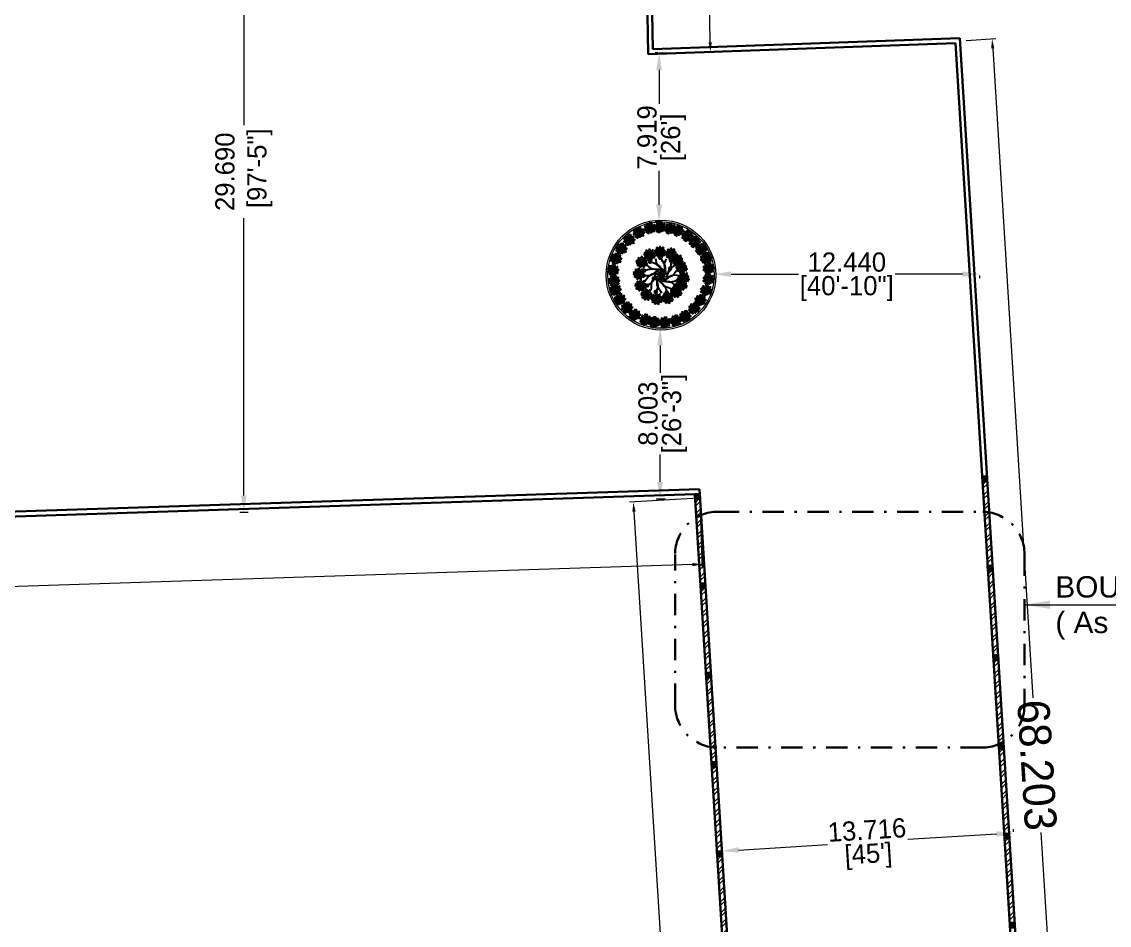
# Model space of a CAD drawing. Header units: millimetres. Extents: x 3614 to 12428, y -844 to 6844.
# Drawn here: x 5258.6 to 5309.6, y -441.7 to -399.3 of the extents above; entities that cross this region are included whole.
import ezdxf

# ---------------------------------------------------------------- set-up
doc = ezdxf.new("R2010")
doc.units = ezdxf.units.MM
doc.header["$LTSCALE"] = 40
doc.header["$MEASUREMENT"] = 0
doc.header["$PDMODE"] = 32
doc.header["$PDSIZE"] = 0.02
doc.linetypes.add('DASHDOT', pattern=[1, 0.5, -0.25, 0, -0.25])
doc.layers.get('0').update_dxf_attribs({"linetype": 'CONTINUOUS', "lineweight": 20})
doc.layers.get('Defpoints').update_dxf_attribs({"linetype": 'CONTINUOUS', "lineweight": 20})
for name, color, linetype, lineweight in [('Arrow', 1, 'CONTINUOUS', 18), ('Column', 252, 'CONTINUOUS', 30), ('Column Hatch', 253, 'CONTINUOUS', 13), ('Dim', 220, 'CONTINUOUS', 15), ('Hatch', 42, 'CONTINUOUS', 15), ('LINE', 22, 'CONTINUOUS', 13), ('Property Line', 1, 'CONTINUOUS', 30), ('TREE', 64, 'CONTINUOUS', 13), ('Window-Wall', 7, 'CONTINUOUS', 18)]:
    doc.layers.add(name, color=color, linetype=linetype, lineweight=lineweight)
doc.styles.add('L120', font='simplex.shx', dxfattribs={"height": 1})
doc.styles.get("Standard").update_dxf_attribs({"font": 'txt.shx', "height": 0.03937})
doc.styles.add('Tabrej', font='GOTHIC.TTF')
doc.dimstyles.new('DIMEN', dxfattribs={"dimtxt": 0.2, "dimasz": 0.25, "dimexe": 0.18, "dimexo": 0.0625, "dimgap": 0.09, "dimtad": 0, "dimdec": 3, "dimzin": 0, "dimdsep": 46, "dimtxsty": 'Tabrej', "dimcen": 0, "dimclrd": 256, "dimclre": 256, "dimclrt": 7, "dimadec": 0, "dimazin": 0, "dimtfac": 1, "dimtdec": 3, "dimtofl": 0, "dimtmove": 0, "dimatfit": 1, "dimfxl": 0, "dimtolj": 1, "dimtzin": 0, "dimlwd": -1, "dimlwe": -1, "dimarcsym": 0})
doc.dimstyles.get("Standard").update_dxf_attribs({"dimtxt": 0.18, "dimasz": 0.18, "dimexe": 0.18, "dimexo": 0.0625, "dimgap": 0.09, "dimtad": 0, "dimtih": 1, "dimtoh": 1, "dimdec": 4, "dimzin": 0, "dimdsep": 46, "dimtxsty": 'Standard', "dimcen": 0.09, "dimadec": 0, "dimazin": 0, "dimtfac": 1, "dimtdec": 4, "dimtofl": 0, "dimtmove": 0, "dimatfit": 3, "dimfxl": 0, "dimtolj": 1, "dimtzin": 0, "dimarcsym": 0})
doc.dimstyles.new('Tabrej', dxfattribs={"dimtxt": 0.5, "dimasz": 0.45, "dimexe": 0.18, "dimexo": 0.0625, "dimgap": 0.09, "dimtad": 0, "dimdec": 3, "dimzin": 0, "dimdsep": 46, "dimtxsty": 'Tabrej', "dimcen": 0, "dimclrd": 256, "dimclre": 256, "dimclrt": 7, "dimaunit": 1, "dimadec": 3, "dimazin": 0, "dimtfac": 1, "dimtdec": 3, "dimtofl": 0, "dimtmove": 0, "dimatfit": 3, "dimfxl": 0, "dimtolj": 1, "dimtzin": 0, "dimlwd": -1, "dimlwe": -1, "dimarcsym": 0})

# ---------------------------------------------------------------- blocks, each defined once
blk = doc.blocks.new('*D29')
at = {"layer": 'Defpoints', "color": 0, "ltscale": 0.05, "transparency": 16777216}
for p in [(5285.77, -234.386), (5288.44, -400.791), (5290.906, -400.752)]:
    blk.add_point(p, dxfattribs=at)
at = {"layer": 'Dim', "ltscale": 0.05, "transparency": 16777216}
for p, q in [((5285.833, -234.385), (5288.416, -234.344)), ((5288.243, -234.797), (5289.512, -313.893)), ((5290.899, -400.302), (5289.63, -321.206)), ((5288.503, -400.79), (5291.086, -400.749))]:
    blk.add_line(p, q, dxfattribs=at)
for points in [[(5288.318, -234.796), (5288.168, -234.798), (5288.236, -234.347)], [(5290.974, -400.301), (5290.824, -400.303), (5290.906, -400.752)]]:
    blk.add_solid(points, dxfattribs=at)
at = {"layer": 'Dim', "color": 7, "lineweight": 35, "ltscale": 0.05, "transparency": 16777216, "insert": (5289.571, -317.549), "char_height": 1.5, "attachment_point": 5, "rotation": 270.9192, "style": 'Tabrej'}
blk.add_mtext('\\A1;166.426', dxfattribs=at)
blk = doc.blocks.new('*D31')
at = {"layer": 'Defpoints', "color": 0, "ltscale": 0.05, "transparency": 16777216}
for p in [(5290.41, -421.649), (5207.223, -424.36), (5290.512, -424.756)]:
    blk.add_point(p, dxfattribs=at)
at = {"layer": 'Dim', "ltscale": 0.05, "transparency": 16777216}
for p, q in [((5290.412, -421.711), (5290.517, -424.936)), ((5207.225, -424.422), (5207.33, -427.647)), ((5290.062, -424.771), (5250.043, -426.075)), ((5207.774, -427.453), (5247.792, -426.149))]:
    blk.add_line(p, q, dxfattribs=at)
for points in [[(5290.059, -424.696), (5290.064, -424.846), (5290.512, -424.756)], [(5207.771, -427.378), (5207.776, -427.528), (5207.324, -427.467)]]:
    blk.add_solid(points, dxfattribs=at)
at = {"layer": 'Dim', "color": 7, "ltscale": 0.05, "transparency": 16777216, "insert": (5248.918, -426.112), "char_height": 0.5, "attachment_point": 5, "rotation": 1.8665, "style": 'Tabrej'}
blk.add_mtext('\\A1;83.232', dxfattribs=at)
blk = doc.blocks.new('*D32')
at = {"layer": 'Defpoints', "color": 0, "ltscale": 0.05, "transparency": 16777216}
for p in [(5302.83, -400.21), (5307.032, -468.284), (5308.311, -468.205)]:
    blk.add_point(p, dxfattribs=at)
at = {"layer": 'Dim', "ltscale": 0.05, "transparency": 16777216}
for p, q in [((5302.893, -400.206), (5304.29, -400.12)), ((5304.138, -400.58), (5306.016, -431.012)), ((5308.284, -467.756), (5306.406, -437.324)), ((5307.094, -468.28), (5308.491, -468.194))]:
    blk.add_line(p, q, dxfattribs=at)
for points in [[(5304.213, -400.576), (5304.063, -400.585), (5304.11, -400.131)], [(5308.359, -467.751), (5308.209, -467.76), (5308.311, -468.205)]]:
    blk.add_solid(points, dxfattribs=at)
at = {"layer": 'Dim', "color": 7, "lineweight": 35, "ltscale": 0.05, "transparency": 16777216, "insert": (5306.211, -434.168), "char_height": 1.5, "attachment_point": 5, "rotation": 273.5315, "style": 'Tabrej'}
blk.add_mtext('\\A1;68.203', dxfattribs=at)
blk = doc.blocks.new('*D33')
at = {"layer": 'Defpoints', "color": 0, "ltscale": 0.05, "transparency": 16777216}
for p in [(5290.41, -421.649), (5290.227, -469.321), (5293.342, -469.129)]:
    blk.add_point(p, dxfattribs=at)
at = {"layer": 'Dim', "ltscale": 0.05, "transparency": 16777216}
for p, q in [((5290.348, -421.652), (5287.116, -421.852)), ((5287.324, -422.29), (5288.576, -442.579)), ((5290.2, -468.872), (5288.947, -448.583)), ((5293.279, -469.133), (5290.048, -469.332))]:
    blk.add_line(p, q, dxfattribs=at)
for points in [[(5287.399, -422.285), (5287.249, -422.295), (5287.296, -421.841)], [(5290.275, -468.867), (5290.125, -468.877), (5290.227, -469.321)]]:
    blk.add_solid(points, dxfattribs=at)
at = {"layer": 'Dim', "color": 7, "lineweight": 35, "ltscale": 0.05, "transparency": 16777216, "insert": (5288.762, -445.581), "char_height": 1.5, "attachment_point": 5, "rotation": 273.5328, "style": 'Tabrej'}
blk.add_mtext('\\A1;47.571', dxfattribs=at)
blk = doc.blocks.new('*D34')
at = {"layer": 'Defpoints', "color": 0, "ltscale": 0.05, "transparency": 16777216}
for p in [(5305.122, -437.351), (5305.122, -437.351), (5291.432, -438.196)]:
    blk.add_point(p, dxfattribs=at)
at = {"layer": 'Dim', "ltscale": 0.05, "transparency": 16777216}
for p, q in [((5305.118, -437.288), (5305.111, -437.171)), ((5304.323, -437.4), (5300.156, -437.657)), ((5291.428, -438.134), (5291.421, -438.016)), ((5292.23, -438.147), (5296.397, -437.889))]:
    blk.add_line(p, q, dxfattribs=at)
for points in [[(5304.315, -437.267), (5304.332, -437.533), (5305.122, -437.351)], [(5292.222, -438.014), (5292.239, -438.28), (5291.432, -438.196)]]:
    blk.add_solid(points, dxfattribs=at)
at = {"layer": 'Dim', "color": 7, "ltscale": 0.05, "transparency": 16777216, "char_height": 0.9, "attachment_point": 5, "rotation": 3.5328, "style": 'Tabrej'}
for s, insert in [('\\A1;13.716', (5298.242, -437.212)), ("\\A1;[45']", (5298.318, -438.445))]:
    blk.add_mtext(s, dxfattribs=dict(at, insert=insert))
blk = doc.blocks.new('*D35')
at = {"layer": 'Defpoints', "color": 0, "ltscale": 0.05, "transparency": 16777216}
for p in [(5288.583, -413.697), (5288.55, -421.7), (5288.847, -421.7)]:
    blk.add_point(p, dxfattribs=at)
at = {"layer": 'Dim', "ltscale": 0.05, "transparency": 16777216}
for p, q in [((5288.521, -413.697), (5288.37, -413.697)), ((5288.55, -414.497), (5288.55, -415.779)), ((5288.55, -420.9), (5288.55, -419.618)), ((5288.784, -421.7), (5288.37, -421.7))]:
    blk.add_line(p, q, dxfattribs=at)
for points in [[(5288.416, -414.497), (5288.683, -414.497), (5288.55, -413.697)], [(5288.416, -420.9), (5288.683, -420.9), (5288.55, -421.7)]]:
    blk.add_solid(points, dxfattribs=at)
at = {"layer": 'Dim', "color": 7, "ltscale": 0.05, "transparency": 16777216, "char_height": 0.9, "attachment_point": 5, "rotation": 90, "style": 'Tabrej'}
for s, insert in [('\\A1;8.003', (5287.987, -417.698)), ('\\A1;[26\'-3"]\\P', (5289.223, -417.698))]:
    blk.add_mtext(s, dxfattribs=dict(at, insert=insert))
blk = doc.blocks.new('*D36')
at = {"layer": 'Defpoints', "color": 0, "ltscale": 0.05, "transparency": 16777216}
for p in [(5288.503, -400.79), (5288.503, -400.79), (5288.59, -408.71)]:
    blk.add_point(p, dxfattribs=at)
at = {"layer": 'Dim', "ltscale": 0.05, "transparency": 16777216}
for p, q in [((5288.44, -400.79), (5288.323, -400.79)), ((5288.503, -401.59), (5288.503, -403.182)), ((5288.503, -407.91), (5288.503, -406.318)), ((5288.527, -408.71), (5288.323, -408.71))]:
    blk.add_line(p, q, dxfattribs=at)
for points in [[(5288.369, -401.59), (5288.636, -401.59), (5288.503, -400.79)], [(5288.369, -407.91), (5288.636, -407.91), (5288.503, -408.71)]]:
    blk.add_solid(points, dxfattribs=at)
at = {"layer": 'Dim', "color": 7, "ltscale": 0.05, "transparency": 16777216, "char_height": 0.9, "attachment_point": 5, "rotation": 90, "style": 'Tabrej'}
for s, insert in [('\\A1;7.919', (5287.94, -404.75)), ("\\A1;[26']\\P", (5289.176, -404.75))]:
    blk.add_mtext(s, dxfattribs=dict(at, insert=insert))
blk = doc.blocks.new('*D37')
at = {"layer": 'Defpoints', "color": 0, "ltscale": 0.05, "transparency": 16777216}
for p in [(5291.078, -411.162), (5303.519, -411.162), (5303.519, -411.162)]:
    blk.add_point(p, dxfattribs=at)
at = {"layer": 'Dim', "ltscale": 0.05, "transparency": 16777216}
for p, q in [((5291.078, -411.224), (5291.078, -411.342)), ((5291.878, -411.162), (5295.032, -411.162)), ((5302.719, -411.162), (5299.565, -411.162)), ((5303.519, -411.224), (5303.519, -411.342))]:
    blk.add_line(p, q, dxfattribs=at)
for points in [[(5291.878, -411.029), (5291.878, -411.295), (5291.078, -411.162)], [(5302.719, -411.029), (5302.719, -411.295), (5303.519, -411.162)]]:
    blk.add_solid(points, dxfattribs=at)
at = {"layer": 'Dim', "color": 7, "ltscale": 0.05, "transparency": 16777216, "char_height": 0.9, "attachment_point": 5, "style": 'Tabrej'}
for s, insert in [('\\A1;12.440', (5297.299, -410.599)), ('\\A1;[40\'-10"]\\P', (5297.299, -411.835))]:
    blk.add_mtext(s, dxfattribs=dict(at, insert=insert))
blk = doc.blocks.new('*D50')
at = {"layer": 'Defpoints', "color": 0, "ltscale": 0.05, "transparency": 16777216}
for p in [(5269.176, -392.647), (5269.037, -422.337), (5269.301, -422.337)]:
    blk.add_point(p, dxfattribs=at)
at = {"layer": 'Dim', "ltscale": 0.05, "transparency": 16777216}
for p, q in [((5269.113, -392.647), (5268.857, -392.647)), ((5269.037, -393.447), (5269.037, -404.18)), ((5269.037, -421.537), (5269.037, -408.544)), ((5269.239, -422.337), (5268.857, -422.337))]:
    blk.add_line(p, q, dxfattribs=at)
for points in [[(5268.903, -393.447), (5269.17, -393.447), (5269.037, -392.647)], [(5268.903, -421.537), (5269.17, -421.537), (5269.037, -422.337)]]:
    blk.add_solid(points, dxfattribs=at)
at = {"layer": 'Dim', "color": 7, "ltscale": 0.05, "transparency": 16777216, "insert": (5269.037, -406.362), "char_height": 0.9, "attachment_point": 5, "rotation": 90, "style": 'Tabrej'}
blk.add_mtext('\\A1;29.690\\P [97\'-5"]', dxfattribs=at)
blk = doc.blocks.new('PLANTDF')
at = {"color": 1, "lineweight": -3}
for centre, start, end in [((9522.985, -929.88), 254.6787, 318.5073), ((9522.982, -929.985), 38.6787, 102.5073), ((9523.005, -929.988), 62.6787, 126.5073), ((9522.965, -929.891), 278.6787, 342.5073), ((9523.008, -929.878), 230.6787, 294.5073), ((9522.963, -929.973), 14.6787, 78.5073), ((9523.027, -929.982), 86.6787, 150.5073), ((9523.03, -929.886), 206.6787, 270.5073), ((9522.951, -929.909), 302.6787, 6.5073), ((9522.95, -929.954), 350.6787, 54.5073), ((9523.045, -929.967), 110.6787, 174.5073), ((9523.046, -929.901), 182.6787, 246.5073), ((9522.945, -929.932), 326.6787, 30.5073), ((9523.055, -929.946), 134.6787, 198.5073), ((9523.055, -929.923), 158.6787, 222.5073), ((9523.174, -929.826), 254.6787, 318.5073), ((9523.171, -929.931), 38.6787, 102.5073), ((9523.194, -929.934), 62.6787, 126.5073), ((9523.154, -929.837), 278.6787, 342.5073), ((9523.197, -929.824), 230.6787, 294.5073), ((9523.152, -929.919), 14.6787, 78.5073), ((9523.216, -929.928), 86.6787, 150.5073), ((9523.219, -929.832), 206.6787, 270.5073), ((9523.14, -929.855), 302.6787, 6.5073), ((9523.139, -929.9), 350.6787, 54.5073), ((9523.234, -929.913), 110.6787, 174.5073), ((9523.235, -929.848), 182.6787, 246.5073), ((9523.134, -929.878), 326.6787, 30.5073), ((9523.244, -929.892), 134.6787, 198.5073), ((9523.244, -929.869), 158.6787, 222.5073), ((9523.361, -929.891), 254.6787, 318.5073), ((9523.359, -929.996), 38.6787, 102.5073), ((9523.341, -929.902), 278.6787, 342.5073), ((9523.384, -929.889), 230.6787, 294.5073), ((9523.382, -929.999), 62.6787, 126.5073), ((9523.339, -929.984), 14.6787, 78.5073), ((9523.404, -929.993), 86.6787, 150.5073), ((9523.406, -929.897), 206.6787, 270.5073), ((9523.327, -929.92), 302.6787, 6.5073), ((9523.326, -929.965), 350.6787, 54.5073), ((9523.421, -929.978), 110.6787, 174.5073), ((9523.423, -929.913), 182.6787, 246.5073), ((9523.322, -929.943), 326.6787, 30.5073), ((9523.432, -929.934), 158.6787, 222.5073), ((9523.431, -929.957), 134.6787, 198.5073), ((9522.852, -930.118), 254.6787, 318.5073), ((9522.831, -930.129), 278.6787, 342.5073), ((9522.829, -930.212), 14.6787, 78.5073), ((9522.817, -930.147), 302.6787, 6.5073), ((9522.896, -930.124), 206.6787, 270.5073), ((9522.816, -930.193), 350.6787, 54.5073), ((9522.866, -930.032), 254.6787, 318.5073), ((9522.864, -930.137), 38.6787, 102.5073), ((9522.889, -930.03), 230.6787, 294.5073), ((9522.887, -930.14), 62.6787, 126.5073), ((9522.846, -930.043), 278.6787, 342.5073), ((9522.844, -930.125), 14.6787, 78.5073), ((9522.912, -930.205), 110.6787, 174.5073), ((9522.812, -930.17), 326.6787, 30.5073), ((9522.913, -930.14), 182.6787, 246.5073), ((9522.909, -930.134), 86.6787, 150.5073), ((9522.832, -930.061), 302.6787, 6.5073), ((9522.911, -930.038), 206.6787, 270.5073), ((9522.831, -930.106), 350.6787, 54.5073), ((9522.921, -930.184), 134.6787, 198.5073), ((9522.922, -930.161), 158.6787, 222.5073), ((9522.926, -930.119), 110.6787, 174.5073), ((9522.827, -930.084), 326.6787, 30.5073), ((9522.928, -930.053), 182.6787, 246.5073), ((9522.937, -930.075), 158.6787, 222.5073), ((9522.936, -930.098), 134.6787, 198.5073), ((9523.337, -930.031), 254.6787, 318.5073), ((9523.334, -930.136), 38.6787, 102.5073), ((9523.36, -930.029), 230.6787, 294.5073), ((9523.357, -930.139), 62.6787, 126.5073), ((9523.316, -930.042), 278.6787, 342.5073), ((9523.314, -930.124), 14.6787, 78.5073), ((9523.379, -930.133), 86.6787, 150.5073), ((9523.302, -930.06), 302.6787, 6.5073), ((9523.381, -930.037), 206.6787, 270.5073), ((9523.301, -930.105), 350.6787, 54.5073), ((9523.397, -930.118), 110.6787, 174.5073), ((9523.297, -930.083), 326.6787, 30.5073), ((9523.398, -930.053), 182.6787, 246.5073), ((9523.406, -930.097), 134.6787, 198.5073), ((9523.407, -930.074), 158.6787, 222.5073), ((9522.849, -930.224), 38.6787, 102.5073), ((9522.875, -930.116), 230.6787, 294.5073), ((9522.872, -930.227), 62.6787, 126.5073), ((9522.894, -930.22), 86.6787, 150.5073), ((9522.899, -930.303), 254.6787, 318.5073), ((9522.922, -930.301), 230.6787, 294.5073), ((9522.878, -930.314), 278.6787, 342.5073), ((9522.876, -930.396), 14.6787, 78.5073), ((9522.941, -930.405), 86.6787, 150.5073), ((9522.864, -930.332), 302.6787, 6.5073), ((9522.943, -930.309), 206.6787, 270.5073), ((9522.863, -930.377), 350.6787, 54.5073), ((9522.959, -930.39), 110.6787, 174.5073), ((9522.96, -930.325), 182.6787, 246.5073), ((9522.859, -930.355), 326.6787, 30.5073), ((9522.968, -930.369), 134.6787, 198.5073), ((9522.969, -930.346), 158.6787, 222.5073), ((9523.028, -930.188), 254.6787, 318.5073), ((9523.026, -930.294), 38.6787, 102.5073), ((9523.048, -930.297), 62.6787, 126.5073), ((9523.008, -930.199), 278.6787, 342.5073), ((9523.051, -930.186), 230.6787, 294.5073), ((9523.006, -930.282), 14.6787, 78.5073), ((9523.071, -930.29), 86.6787, 150.5073), ((9523.073, -930.194), 206.6787, 270.5073), ((9522.994, -930.218), 302.6787, 6.5073), ((9522.993, -930.263), 350.6787, 54.5073), ((9523.088, -930.275), 110.6787, 174.5073), ((9523.09, -930.21), 182.6787, 246.5073), ((9522.989, -930.24), 326.6787, 30.5073), ((9523.098, -930.254), 134.6787, 198.5073), ((9523.099, -930.231), 158.6787, 222.5073), ((9523.461, -930.253), 254.6787, 318.5073), ((9523.458, -930.359), 38.6787, 102.5073), ((9523.481, -930.362), 62.6787, 126.5073), ((9523.441, -930.264), 278.6787, 342.5073), ((9523.484, -930.251), 230.6787, 294.5073), ((9523.438, -930.347), 14.6787, 78.5073), ((9523.503, -930.355), 86.6787, 150.5073), ((9523.426, -930.282), 302.6787, 6.5073), ((9523.506, -930.259), 206.6787, 270.5073), ((9523.425, -930.328), 350.6787, 54.5073), ((9523.521, -930.34), 110.6787, 174.5073), ((9523.522, -930.275), 182.6787, 246.5073), ((9523.421, -930.305), 326.6787, 30.5073), ((9523.531, -930.319), 134.6787, 198.5073), ((9522.896, -930.408), 38.6787, 102.5073), ((9522.919, -930.411), 62.6787, 126.5073), ((9523.045, -930.429), 254.6787, 318.5073), ((9523.042, -930.534), 38.6787, 102.5073), ((9523.068, -930.427), 230.6787, 294.5073), ((9523.065, -930.537), 62.6787, 126.5073), ((9523.024, -930.44), 278.6787, 342.5073), ((9523.022, -930.522), 14.6787, 78.5073), ((9523.087, -930.53), 86.6787, 150.5073), ((9523.01, -930.458), 302.6787, 6.5073), ((9523.089, -930.434), 206.6787, 270.5073), ((9523.009, -930.503), 350.6787, 54.5073), ((9523.105, -930.515), 110.6787, 174.5073), ((9523.005, -930.48), 326.6787, 30.5073), ((9523.106, -930.45), 182.6787, 246.5073), ((9523.115, -930.472), 158.6787, 222.5073), ((9523.114, -930.495), 134.6787, 198.5073), ((9523.242, -930.453), 254.6787, 318.5073), ((9523.239, -930.559), 38.6787, 102.5073), ((9523.265, -930.451), 230.6787, 294.5073), ((9523.262, -930.562), 62.6787, 126.5073), ((9523.221, -930.464), 278.6787, 342.5073), ((9523.219, -930.547), 14.6787, 78.5073), ((9523.284, -930.555), 86.6787, 150.5073), ((9523.207, -930.482), 302.6787, 6.5073), ((9523.286, -930.459), 206.6787, 270.5073), ((9523.206, -930.528), 350.6787, 54.5073), ((9523.302, -930.54), 110.6787, 174.5073), ((9523.202, -930.505), 326.6787, 30.5073), ((9523.303, -930.475), 182.6787, 246.5073), ((9523.311, -930.519), 134.6787, 198.5073), ((9523.312, -930.496), 158.6787, 222.5073), ((9523.401, -930.344), 254.6787, 318.5073), ((9523.399, -930.45), 38.6787, 102.5073), ((9523.421, -930.453), 62.6787, 126.5073), ((9523.381, -930.356), 278.6787, 342.5073), ((9523.424, -930.343), 230.6787, 294.5073), ((9523.379, -930.438), 14.6787, 78.5073), ((9523.444, -930.446), 86.6787, 150.5073), ((9523.446, -930.35), 206.6787, 270.5073), ((9523.367, -930.374), 302.6787, 6.5073), ((9523.366, -930.419), 350.6787, 54.5073), ((9523.461, -930.431), 110.6787, 174.5073), ((9523.463, -930.366), 182.6787, 246.5073), ((9523.362, -930.396), 326.6787, 30.5073), ((9523.472, -930.387), 158.6787, 222.5073), ((9523.471, -930.411), 134.6787, 198.5073)]:
    blk.add_arc(centre, 0.0555, start, end, dxfattribs=at)
at = {"color": 64, "lineweight": -3}
for points in [[(9522.985, -930.444), (9523.079, -930.217), (9523.27, -930.156), (9523.254, -930.02), (9523.301, -929.907)], [(9523.004, -929.93), (9523.19, -930.091), (9523.19, -930.291), (9523.324, -930.318), (9523.417, -930.398)], [(9523.377, -929.944), (9523.282, -930.171), (9523.092, -930.233), (9523.108, -930.368), (9523.06, -930.482)], [(9523.169, -930.512), (9523.112, -930.273), (9523.23, -930.111), (9523.138, -930.011), (9523.109, -929.891)], [(9523.193, -929.877), (9523.249, -930.116), (9523.132, -930.278), (9523.224, -930.378), (9523.252, -930.498)], [(9523.479, -930.304), (9523.234, -930.284), (9523.116, -930.122), (9522.993, -930.179), (9522.87, -930.169)], [(9522.875, -930.281), (9523.085, -930.153), (9523.276, -930.215), (9523.342, -930.097), (9523.447, -930.033)], [(9522.882, -930.085), (9523.128, -930.105), (9523.245, -930.267), (9523.369, -930.21), (9523.491, -930.22)], [(9523.487, -930.107), (9523.277, -930.235), (9523.086, -930.173), (9523.02, -930.292), (9522.914, -930.356)], [(9523.358, -930.458), (9523.171, -930.298), (9523.171, -930.098), (9523.038, -930.071), (9522.945, -929.991)]]:
    blk.add_spline(points, degree=3, dxfattribs=at)
blk = doc.blocks.new('*D647')
at = {"layer": 'Defpoints', "color": 0, "ltscale": 0.05, "transparency": 16777216}
for p in [(5491.918, -294.581), (5491.855, -295.181), (5491.918, -295.181)]:
    blk.add_point(p, dxfattribs=at)
at = {"layer": 'Dim', "ltscale": 0.05, "transparency": 16777216}
for p, q in [((5491.855, -294.581), (5491.675, -294.581)), ((5491.855, -294.481), (5491.855, -294.381)), ((5491.855, -295.181), (5491.675, -295.181)), ((5491.855, -295.281), (5491.855, -295.381))]:
    blk.add_line(p, q, dxfattribs=at)
for points in [[(5491.838, -294.481), (5491.872, -294.481), (5491.855, -294.581)], [(5491.838, -295.281), (5491.872, -295.281), (5491.855, -295.181)]]:
    blk.add_solid(points, dxfattribs=at)
at = {"layer": 'Dim', "color": 7, "ltscale": 0.05, "transparency": 16777216, "insert": (5491.855, -294.881), "char_height": 0.2, "attachment_point": 5, "rotation": 90, "style": 'Tabrej'}
blk.add_mtext('\\A1;0.600', dxfattribs=at)
blk = doc.blocks.new('*D648')
at = {"layer": 'Defpoints', "color": 0, "ltscale": 0.05, "transparency": 16777216}
for p in [(5491.318, -295.181), (5492.318, -295.181), (5492.318, -295.595)]:
    blk.add_point(p, dxfattribs=at)
at = {"layer": 'Dim', "ltscale": 0.05, "transparency": 16777216}
for p, q in [((5491.218, -295.595), (5491.118, -295.595)), ((5491.318, -295.244), (5491.318, -295.775)), ((5492.318, -295.244), (5492.318, -295.775)), ((5492.418, -295.595), (5492.518, -295.595))]:
    blk.add_line(p, q, dxfattribs=at)
for points in [[(5491.218, -295.578), (5491.218, -295.612), (5491.318, -295.595)], [(5492.418, -295.578), (5492.418, -295.612), (5492.318, -295.595)]]:
    blk.add_solid(points, dxfattribs=at)
at = {"layer": 'Dim', "color": 7, "ltscale": 0.05, "transparency": 16777216, "insert": (5491.818, -295.595), "char_height": 0.2, "attachment_point": 5, "style": 'Tabrej'}
blk.add_mtext('\\A1;1.000', dxfattribs=at)
blk = doc.blocks.new('colm boundary')
at = {"layer": 'Column Hatch', "ltscale": 0.05}
h = blk.add_hatch(color=256, dxfattribs=at)
h.dxf.hatch_style = 1
h.paths.add_polyline_path([(5329.066, -456.275), (5329.296, -456.275), (5329.296, -456.045), (5329.066, -456.045)])
at = {"layer": 'Column', "ltscale": 0.05}
blk.add_lwpolyline([(5329.066, -456.275), (5329.296, -456.275), (5329.296, -456.045), (5329.066, -456.045)], close=True, dxfattribs=at)
blk = doc.blocks.new('NEW BILDING')
at = {"layer": 'Dim', "ltscale": 0.05}
dim = blk.add_linear_dim(base=(5491.8549, -295.1811), p1=(5491.9178, -294.5811), p2=(5491.9178, -295.1811), angle=90, dimstyle='DIMEN', override={"dimasz": 0.1, "dimgap": 0.5, "dimarcsym": 1}, dxfattribs=at)
dim.commit()
dim.dimension.update_dxf_attribs({"geometry": '*D647', "text_midpoint": (5491.8549, -294.8811), "dimtype": 160})
dim = blk.add_linear_dim(base=(5492.3178, -295.595), p1=(5491.3178, -295.1811), p2=(5492.3178, -295.1811), dimstyle='DIMEN', override={"dimasz": 0.1, "dimgap": 0.5, "dimarcsym": 1}, dxfattribs=at)
dim.commit()
dim.dimension.update_dxf_attribs({"geometry": '*D648', "text_midpoint": (5491.8178, -295.595), "dimtype": 160})
blk = doc.blocks.new('fgb')
at = {"layer": 'Hatch', "ltscale": 0.05}
h = blk.add_hatch(dxfattribs=at)
h.set_pattern_fill('ANSI32', color=256)
h.set_pattern_definition([(45, (-236.32923, 60.34416), (-0.265165043, 0.265165043), []), (45, (-236.15245, 60.34416), (-0.265165043, 0.265165043), [])])
h.paths.add_polyline_path([(5054.095, -361.534), (5054.339, -365.489), (5054.569, -365.474), (5054.325, -361.52)])
h = blk.add_hatch(dxfattribs=at)
h.set_pattern_fill('ANSI32', color=256)
h.set_pattern_definition([(45, (-249.7896, 59.51315), (-0.265165043, 0.265165043), []), (45, (-249.61283, 59.51315), (-0.265165043, 0.265165043), [])])
h.paths.add_polyline_path([(5040.635, -362.365), (5040.879, -366.32), (5041.109, -366.305), (5040.864, -362.351)])
h = blk.add_hatch(dxfattribs=at)
h.set_pattern_fill('ANSI32', color=256)
h.set_pattern_definition([(45, (-236.07092, 56.16012), (-0.265165043, 0.265165043), []), (45, (-235.89414, 56.16012), (-0.265165043, 0.265165043), [])])
h.paths.add_polyline_path([(5054.354, -365.718), (5054.598, -369.673), (5054.827, -369.658), (5054.583, -365.704)])
h = blk.add_hatch(dxfattribs=at)
h.set_pattern_fill('ANSI32', color=256)
h.set_pattern_definition([(45, (-249.5313, 55.3291), (-0.265165043, 0.265165043), []), (45, (-249.3545, 55.3291), (-0.265165043, 0.265165043), [])])
h.paths.add_polyline_path([(5040.893, -366.549), (5041.137, -370.504), (5041.367, -370.489), (5041.123, -366.535)])
h = blk.add_hatch(dxfattribs=at)
h.set_pattern_fill('ANSI32', color=256)
h.set_pattern_definition([(45, (-235.8126, 51.9761), (-0.265165043, 0.265165043), []), (45, (-235.63583, 51.9761), (-0.265165043, 0.265165043), [])])
h.paths.add_polyline_path([(5054.612, -369.902), (5054.856, -373.857), (5055.086, -373.842), (5054.841, -369.888)])
h = blk.add_hatch(dxfattribs=at)
h.set_pattern_fill('ANSI32', color=256)
h.set_pattern_definition([(45, (-249.27298, 51.14508), (-0.265165043, 0.265165043), []), (45, (-249.0962, 51.14508), (-0.265165043, 0.265165043), [])])
h.paths.add_polyline_path([(5041.151, -370.733), (5041.396, -374.688), (5041.625, -374.673), (5041.381, -370.719)])
h = blk.add_hatch(dxfattribs=at)
h.set_pattern_fill('ANSI32', color=256)
h.set_pattern_definition([(45, (-235.5543, 47.79205), (-0.265165043, 0.265165043), []), (45, (-235.3775, 47.79205), (-0.265165043, 0.265165043), [])])
h.paths.add_polyline_path([(5054.87, -374.086), (5055.114, -378.041), (5055.344, -378.026), (5055.1, -374.072)])
h = blk.add_hatch(dxfattribs=at)
h.set_pattern_fill('ANSI32', color=256)
h.set_pattern_definition([(45, (-249.01467, 46.96105), (-0.265165043, 0.265165043), []), (45, (-248.8379, 46.96105), (-0.265165043, 0.265165043), [])])
h.paths.add_polyline_path([(5041.41, -374.917), (5041.654, -378.872), (5041.884, -378.857), (5041.639, -374.903)])
h = blk.add_hatch(dxfattribs=at)
h.set_pattern_fill('ANSI32', color=256)
h.set_pattern_definition([(45, (-235.296, 43.60802), (-0.265165043, 0.265165043), []), (45, (-235.1192, 43.60802), (-0.265165043, 0.265165043), [])])
h.paths.add_polyline_path([(5055.128, -378.27), (5055.373, -382.225), (5055.602, -382.21), (5055.358, -378.256)])
h = blk.add_hatch(dxfattribs=at)
h.set_pattern_fill('ANSI32', color=256)
h.set_pattern_definition([(45, (-248.75636, 42.777), (-0.265165043, 0.265165043), []), (45, (-248.57958, 42.777), (-0.265165043, 0.265165043), [])])
h.paths.add_polyline_path([(5041.668, -379.101), (5041.912, -383.056), (5042.142, -383.041), (5041.898, -379.087)])
at = {"layer": 'Arrow', "color": 5, "linetype": 'DASHDOT', "lineweight": 30, "ltscale": 0.05}
blk.add_lwpolyline([(5041.693, -362.951), (5054.069, -362.951, -0.414214), (5056.069, -364.951), (5056.069, -372.008, -0.414214), (5054.069, -374.008), (5041.693, -374.008, -0.414214), (5039.693, -372.008), (5039.693, -364.951, -0.414214)], format="xyb", close=True, dxfattribs=at)
at = {"layer": 'Column Hatch', "ltscale": 0.05}
for points in [[(5054.095, -361.534), (5054.339, -365.489), (5054.569, -365.474), (5054.325, -361.52), (5054.095, -361.534)], [(5040.635, -362.365), (5040.879, -366.32), (5041.109, -366.305), (5040.864, -362.351), (5040.635, -362.365)], [(5054.354, -365.718), (5054.598, -369.673), (5054.827, -369.658), (5054.583, -365.704), (5054.354, -365.718)], [(5040.893, -366.549), (5041.137, -370.504), (5041.367, -370.489), (5041.123, -366.535), (5040.893, -366.549)], [(5054.612, -369.902), (5054.856, -373.857), (5055.086, -373.842), (5054.841, -369.888), (5054.612, -369.902)], [(5041.151, -370.733), (5041.396, -374.688), (5041.625, -374.673), (5041.381, -370.719), (5041.151, -370.733)], [(5054.87, -374.086), (5055.114, -378.041), (5055.344, -378.026), (5055.1, -374.072), (5054.87, -374.086)], [(5041.41, -374.917), (5041.654, -378.872), (5041.884, -378.857), (5041.639, -374.903), (5041.41, -374.917)], [(5055.128, -378.27), (5055.373, -382.225), (5055.602, -382.21), (5055.358, -378.256), (5055.128, -378.27)], [(5041.668, -379.101), (5041.912, -383.056), (5042.142, -383.041), (5041.898, -379.087), (5041.668, -379.101)]]:
    blk.add_lwpolyline(points, dxfattribs=at)
at = {"layer": 'Property Line', "lineweight": 30, "ltscale": 0.2}
for p, q in [((5038.424, -341.516), (5035.755, -175.179)), ((5038.65, -341.278), (5035.981, -174.873)), ((5053.043, -340.759), (5038.65, -341.278)), ((5057.242, -408.771), (5053.043, -340.759)), ((5052.827, -340.997), (5038.424, -341.516)), ((5057.012, -408.785), (5052.827, -340.997)), ((4957.433, -364.846), (5040.621, -362.135)), ((4957.663, -364.609), (5040.836, -361.898)), ((5040.621, -362.135), (5043.552, -409.616)), ((5040.836, -361.898), (5043.782, -409.602))]:
    blk.add_line(p, q, dxfattribs=at)
at = {"layer": 'Column Hatch', "rotation": 3.532813035008401}
for p in [(-292.959, -234.503), (-306.42, -235.334), (-292.701, -238.688), (-306.161, -239.519), (-292.443, -242.872), (-305.903, -243.703), (-292.184, -247.056), (-305.645, -247.887), (-291.926, -251.24), (-305.386, -252.071), (-291.668, -255.424)]:
    blk.add_blockref('colm boundary', p, dxfattribs=at)
at = {"insert": (5057.514, -365.974), "char_height": 1, "width": 18.72879, "attachment_point": 1, "style": 'L120'}
blk.add_mtext('{\\fArial|b0|i0|c0|p34;BOUNDARY WALL DETAIL\\P( As per sheet No.-  )}', dxfattribs=at)
at = {"layer": 'Dim'}
blk.add_leader([(5056.069, -367.313), (5074.245, -367.313)], dimstyle='Standard', override={"dimscale": 40, "dimasz": 0.03, "dimpost": "'", "dimtxsty": 'L120', "dimarcsym": 1}, dxfattribs=at)

msp = doc.modelspace()

# ---------------------------------------------------------------- linework, layer by layer
at = {"layer": 'LINE'}
for radius in [2.5739, 2.4939]:
    msp.add_circle((5288.5898, -411.2035), radius, dxfattribs=at)

# ---------------------------------------------------------------- block references
msp.add_blockref('fgb', (249.5596, -59.341))
at = {"layer": 'TREE'}
for p, xscale, yscale, zscale, rotation in [((5430.2365, 6940.1447), 0.7682003146567561, 0.7682003146567561, 0.7682003146567561, 274.4705465664035), ((5430.7173, 6940.1883), 0.7682003146567561, 0.7682003146567561, 0.7682003146567561, 274.4705465664035), ((5431.1745, 6940.129), 0.7682003146567561, 0.7682003146567561, 0.7682003146567561, 274.4705465664035), ((5429.72, 6939.9312), 0.7682003146567561, 0.7682003146567561, 0.7682003146567561, 274.4705465664035), ((5431.5485, 6940.0282), 0.7682003146567561, 0.7682003146567561, 0.7682003146567561, 274.4705465664035), ((5431.9956, 6939.7838), 0.7682003146567561, 0.7682003146567561, 0.7682003146567561, 274.4705465664035), ((5428.9008, 6939.1779), 0.7682003146567561, 0.7682003146567561, 0.7682003146567561, 274.4705465664035), ((5429.2688, 6939.5931), 0.7682003146567561, 0.7682003146567561, 0.7682003146567561, 274.4705465664035), ((5432.3399, 6939.4991), 0.7682003146567561, 0.7682003146567561, 0.7682003146567561, 274.4705465664035), ((5432.6427, 6939.1492), 0.7682003146567561, 0.7682003146567561, 0.7682003146567561, 274.4705465664035), ((5428.6514, 6938.7093), 0.7682003146567561, 0.7682003146567561, 0.7682003146567561, 274.4705465664035), ((-19663.5886, 71.4714), 2.608229868621348, 2.608229868621348, 2.608229868621348, 4.470546566403548), ((-2061.0893, -268.0769), 0.7682003146567565, 0.7682003146567565, 0.7682003146567565, 4.470546566403548), ((-2060.5946, -267.9555), 0.7682003146567565, 0.7682003146567565, 0.7682003146567565, 4.470546566403548), ((-2060.0816, -268.0377), 0.7682003146567565, 0.7682003146567565, 0.7682003146567565, 4.470546566403548), ((-2059.7842, -268.3349), 0.7682003146567565, 0.7682003146567565, 0.7682003146567565, 4.470546566403548), ((5432.8743, 6938.7399), 0.7682003146567561, 0.7682003146567561, 0.7682003146567561, 274.4705465664035), ((5428.5147, 6938.1783), 0.7682003146567561, 0.7682003146567561, 0.7682003146567561, 274.4705465664035), ((-2061.4564, -268.429), 0.7682003146567565, 0.7682003146567565, 0.7682003146567565, 4.470546566403548), ((-2059.5874, -268.6823), 0.7682003146567565, 0.7682003146567565, 0.7682003146567565, 4.470546566403548), ((5432.993, 6938.2654), 0.7682003146567561, 0.7682003146567561, 0.7682003146567561, 274.4705465664035), ((5428.5562, 6937.6801), 0.7682003146567561, 0.7682003146567561, 0.7682003146567561, 274.4705465664035), ((-2061.5886, -268.9792), 0.7682003146567565, 0.7682003146567565, 0.7682003146567565, 4.470546566403548), ((-2059.4914, -269.1622), 0.7682003146567565, 0.7682003146567565, 0.7682003146567565, 4.470546566403548), ((5432.9875, 6937.746), 0.7682003146567561, 0.7682003146567561, 0.7682003146567561, 274.4705465664035), ((5428.6215, 6937.2649), 0.7682003146567561, 0.7682003146567561, 0.7682003146567561, 274.4705465664035), ((-2061.5078, -269.5295), 0.7682003146567565, 0.7682003146567565, 0.7682003146567565, 4.470546566403548), ((-2059.841, -269.8229), 0.7682003146567565, 0.7682003146567565, 0.7682003146567565, 4.470546566403548), ((-2059.592, -269.4822), 0.7682003146567565, 0.7682003146567565, 0.7682003146567565, 4.470546566403548), ((5432.8747, 6937.23), 0.7682003146567561, 0.7682003146567561, 0.7682003146567561, 274.4705465664035), ((5428.8293, 6936.8141), 0.7682003146567561, 0.7682003146567561, 0.7682003146567561, 274.4705465664035), ((-2061.2288, -269.955), 0.7682003146567565, 0.7682003146567565, 0.7682003146567565, 4.470546566403548), ((-2060.7588, -270.1531), 0.7682003146567565, 0.7682003146567565, 0.7682003146567565, 4.470546566403548), ((-2060.2522, -270.109), 0.7682003146567565, 0.7682003146567565, 0.7682003146567565, 4.470546566403548), ((5432.6075, 6936.7614), 0.7682003146567561, 0.7682003146567561, 0.7682003146567561, 274.4705465664035), ((5429.1691, 6936.4212), 0.7682003146567561, 0.7682003146567561, 0.7682003146567561, 274.4705465664035), ((5429.5313, 6936.0772), 0.7682003146567561, 0.7682003146567561, 0.7682003146567561, 274.4705465664035), ((5432.3166, 6936.3818), 0.7682003146567561, 0.7682003146567561, 0.7682003146567561, 274.4705465664035), ((5430.03, 6935.8518), 0.7682003146567561, 0.7682003146567561, 0.7682003146567561, 274.4705465664035), ((5430.4337, 6935.7391), 0.7682003146567561, 0.7682003146567561, 0.7682003146567561, 274.4705465664035), ((5430.9383, 6935.7213), 0.7682003146567561, 0.7682003146567561, 0.7682003146567561, 274.4705465664035), ((5431.4488, 6935.8103), 0.7682003146567561, 0.7682003146567561, 0.7682003146567561, 274.4705465664035), ((5431.8951, 6936.02), 0.7682003146567561, 0.7682003146567561, 0.7682003146567561, 274.4705465664035)]:
    msp.add_blockref('PLANTDF', p, dxfattribs=dict(at, xscale=xscale, yscale=yscale, zscale=zscale, rotation=rotation))
at = {"layer": 'Window-Wall', "xscale": -1}
for p, rotation in [((5455.9122, 5060.4747), 90), ((200.5144, -705.8765), 180)]:
    msp.add_blockref('NEW BILDING', p, dxfattribs=dict(at, rotation=rotation))

# ---------------------------------------------------------------- dimensions: what is measured, and where the dimension line sits
at = {"layer": 'Dim', "lineweight": 35, "ltscale": 0.05}
for p1, p2, distance, picture, middle in [((5285.7702, -234.3864), (5288.44, -400.7913), 2.4662, '*D29', (5289.571, -317.5493)), ((5302.8305, -400.2101), (5307.0316, -468.2838), 1.2822, '*D32', (5306.2108, -434.168)), ((5290.4103, -421.6486), (5293.3416, -469.129), -3.1202, '*D33', (5288.7617, -445.5811))]:
    dim = msp.add_aligned_dim(p1=p1, p2=p2, distance=distance, dimstyle='Tabrej', override={"dimtxt": 1.5, "dimpost": '\\X'}, dxfattribs=at)
    dim.commit()
    dim.dimension.update_dxf_attribs({"geometry": picture, "text_midpoint": middle})
at = {"layer": 'Dim', "ltscale": 0.05}
dim = msp.add_linear_dim(base=(5269.0366, -422.3365), p1=(5269.1759, -392.6466), p2=(5269.3011, -422.3365), angle=90, dimstyle='Tabrej', override={"dimtxt": 0.9, "dimasz": 0.8, "dimpost": '\\X', "dimarcsym": 1}, dxfattribs=at)
dim.commit()
dim.dimension.update_dxf_attribs({"geometry": '*D50', "text_midpoint": (5269.0366, -406.3623), "dimtype": 160})
for base, p1, p2, picture, middle in [((5288.5025, -400.7903), (5288.5898, -408.7095), (5288.5025, -400.7903), '*D36', (5288.5025, -404.7499)), ((5288.549532, -421.699584), (5288.583445, -413.697076), (5288.846702, -421.699584), '*D35', (5288.549532, -417.69833))]:
    dim = msp.add_linear_dim(base=base, p1=p1, p2=p2, angle=90, text='<>\\P', dimstyle='Tabrej', override={"dimtxt": 0.9, "dimasz": 0.8, "dimpost": '\\X', "dimarcsym": 1}, dxfattribs=at)
    dim.commit()
    dim.dimension.update_dxf_attribs({"geometry": picture, "text_midpoint": middle})
dim = msp.add_aligned_dim(p1=(5291.0785, -411.1617), p2=(5303.5187, -411.1617), distance=-0.0002, text='<>\\P', dimstyle='Tabrej', override={"dimtxt": 0.9, "dimasz": 0.8, "dimpost": '\\X', "dimarcsym": 1}, dxfattribs=at)
dim.commit()
dim.dimension.update_dxf_attribs({"geometry": '*D37', "text_midpoint": (5297.2986, -411.1619)})
for p1, p2, distance, override, picture, middle in [((5207.2225, -424.3595), (5290.4103, -421.6486), -3.1095, {"dimpost": '\\X', "dimarcsym": 1}, '*D31', (5248.9177, -426.1119)), ((5291.4319, -438.196), (5305.1218, -437.3508), 0, {"dimtxt": 0.9, "dimasz": 0.8, "dimpost": '\\X', "dimarcsym": 1}, '*D34', (5298.2769, -437.7734))]:
    dim = msp.add_aligned_dim(p1=p1, p2=p2, distance=distance, dimstyle='Tabrej', override=override, dxfattribs=at)
    dim.commit()
    dim.dimension.update_dxf_attribs({"geometry": picture, "text_midpoint": middle})

doc.saveas('drawing.dxf')
